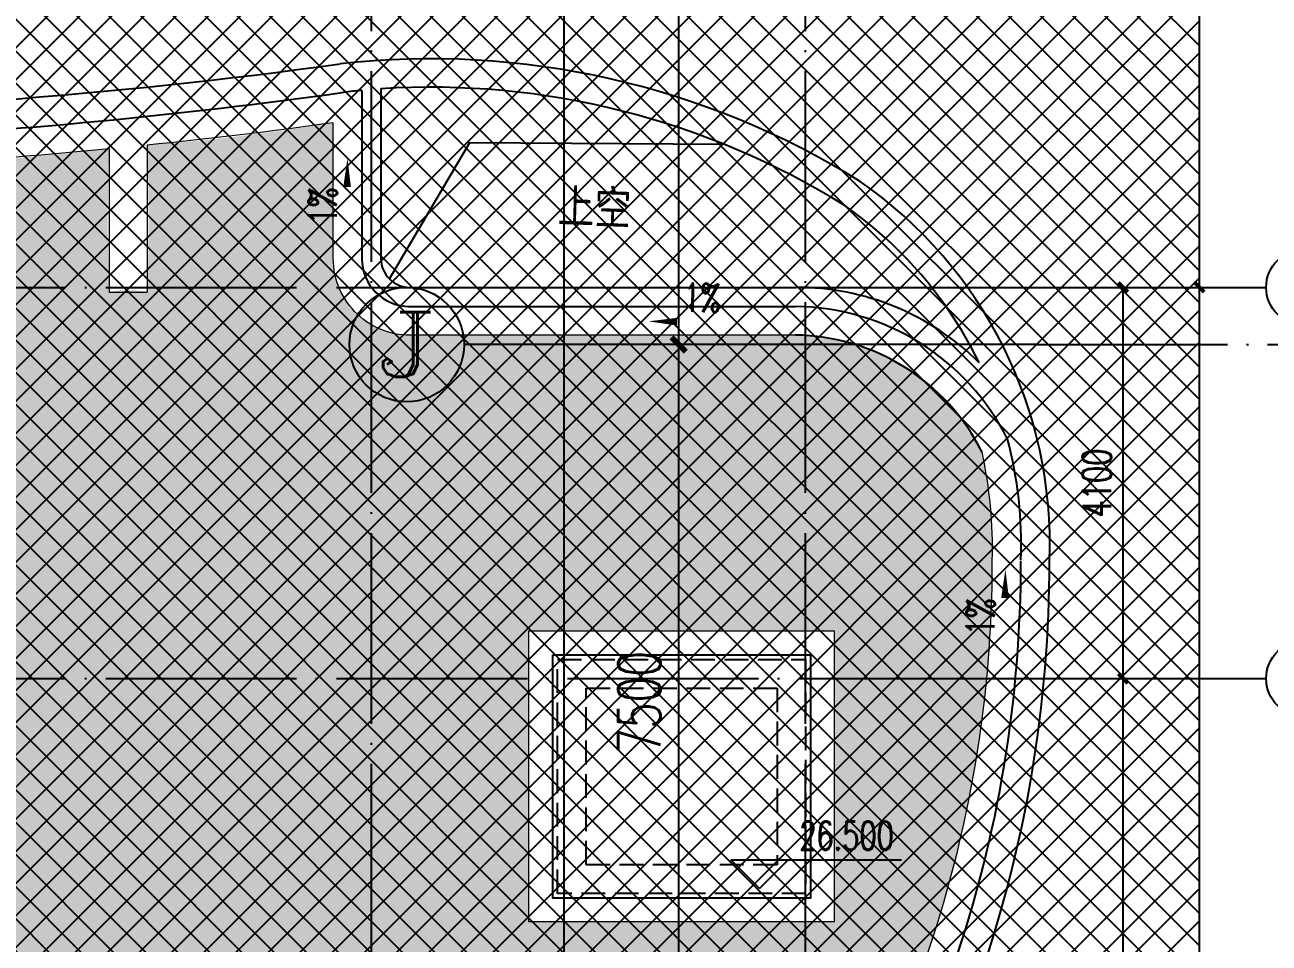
# Model space of a CAD drawing. Header units: millimetres. Extents: x 11476074 to 24729458, y -1239991 to 2813188.
# Drawn here: x 12539695 to 12552734, y 408342 to 417963 of the extents above; entities that cross this region are included whole.
import ezdxf
from ezdxf.enums import TextEntityAlignment as Align
from ezdxf.xclip import XClip

# ---------------------------------------------------------------- set-up
doc = ezdxf.new("R2010")
doc.units = ezdxf.units.MM
doc.header["$LTSCALE"] = 1000
doc.header["$XCLIPFRAME"] = 0
for name, pattern in [('10# 屋面层平面图$0$DASH', [0.35, 0.25, -0.1]), ('10# 轴网$0$DOTE', [2.4200000000000004, 2, -0.2, 0.02, -0.2]), ('DOTE', [2.4200000000000004, 2, -0.2, 0.02, -0.2])]:
    doc.linetypes.add(name, pattern=pattern)
for name, color, linetype in [('10# 屋面层平面图$0$A-ANNO-NOTE', 7, 'Continuous'), ('10# 屋面层平面图$0$A-ELEV-LINE', 32, 'Continuous'), ('10# 屋面层平面图$0$DIM_ELEV', 3, 'Continuous'), ('10# 屋面层平面图$0$DIM_SYMB', 3, 'Continuous'), ('10# 屋面层平面图$0$FUR', 8, 'Continuous'), ('10# 屋面层平面图$0$PUB_TEXT', 7, 'Continuous'), ('10# 轴网$0$AXIS', 3, 'Continuous'), ('10# 轴网$0$AXIS_TEXT', 7, 'Continuous'), ('10# 轴网$0$DOTE', 14, '10# 轴网$0$DOTE'), ('A-AXIS', 18, 'DOTE'), ('A-WALL-PATT', 8, 'Continuous'), ('AXIS', 3, 'Continuous'), ('AXIS_TEXT', 7, 'Continuous'), ('HZHZNEWPLOTLAYER#@$TT', 7, 'Continuous'), ('排水沟', 133, 'Continuous')]:
    doc.layers.add(name, color=color, linetype=linetype)
doc.layers.add('10# 屋面层平面图$0$绿化系统', color=106, linetype='Continuous', lineweight=5)
doc.styles.add('10# 屋面层平面图$0$-宋体', font='', dxfattribs={"width": 0.8})
doc.styles.add('10# 屋面层平面图$0$_TCH_DIM', font='SIMPLEX', dxfattribs={"bigfont": 'GBCBIG'})
doc.styles.add('10# 轴网$0$_TCH_AXIS', font='COMPLEX', dxfattribs={"bigfont": 'GBCBIG'})
doc.styles.add('10# 轴网$0$_TCH_DIM_T3', font='SIMPLEX', dxfattribs={"width": 0.7058823529411765, "bigfont": 'GBCBIG'})
doc.styles.add('_TCH_AXIS', font='COMPLEX', dxfattribs={"bigfont": 'GBCBIG'})
doc.styles.add('_TCH_DIM_T3', font='SIMPLEX', dxfattribs={"width": 0.7058823529411765, "bigfont": 'GBCBIG'})
doc.styles.add('COMPLEX', font='COMPLEX')
doc.styles.get('10# 屋面层平面图$0$-宋体').set_extended_font_data('SimSun')
doc.dimstyles.new('10# 轴网$0$_TCH_ARCH&&100', dxfattribs={"dimtxt": 297.5, "dimasz": 100, "dimexe": 250, "dimexo": 300, "dimgap": 126.25, "dimtad": 1, "dimdec": 0, "dimzin": 0, "dimdsep": 46, "dimtxsty": '10# 轴网$0$_TCH_DIM_T3', "dimblk": 'asdfafg10# 轴网$0$_ArchTick', "dimcen": 0.09, "dimclrt": 7, "dimazin": 2, "dimtfac": 1, "dimtdec": 0, "dimtix": 1, "dimtmove": 2, "dimatfit": 3, "dimfxl": 0, "dimtolj": 1, "dimtzin": 0, "dimarcsym": 0})
doc.dimstyles.new('_TCH_ARCH&&150', dxfattribs={"dimtxt": 446.25, "dimasz": 150, "dimexe": 375, "dimexo": 450, "dimgap": 189.375, "dimtad": 1, "dimdec": 0, "dimzin": 0, "dimdsep": 46, "dimtxsty": '_TCH_DIM_T3', "dimblk": 'ARCHTICK', "dimcen": 0.09, "dimclrt": 7, "dimazin": 2, "dimtfac": 1, "dimtdec": 0, "dimtix": 1, "dimtmove": 2, "dimatfit": 3, "dimfxl": 0, "dimtolj": 1, "dimtzin": 0, "dimarcsym": 0})

# ---------------------------------------------------------------- blocks, each defined once
blk = doc.blocks.new('00')
at = {"layer": 'A-WALL-PATT'}
h = blk.add_hatch(dxfattribs=at)
h.set_pattern_fill('ANSI37', color=252, scale=150)
h.set_pattern_definition([(45, (0, 250000), (-168.3798022700466, 168.3798022700466), []), (135, (0, 250000), (-168.3798022700466, -168.3798022700466), [])])
h.paths.add_polyline_path([(12552003.67074241, 424450.7993927336), (12504241.55695705, 424450.8340088335), (12504241.55815616, 385558.8876582503), (12552003.67194152, 385558.8530421504)])
at = {"layer": 'A-WALL-PATT', "color": 252, "elevation": -0.0009923315647085483}
blk.add_lwpolyline([(12552003.67074241, 424450.7993927336), (12504241.55695705, 424450.8340088335), (12504241.55815616, 385558.8876582503), (12552003.67194152, 385558.8530421504)], close=True, dxfattribs=at)
blk = doc.blocks.new('asdfagafg10# 屋面层平面图$0$-12150asdasdz111')
at = {"layer": '10# 屋面层平面图$0$A-ELEV-LINE'}
for p, q in [((1180476.900259733, -726529.1490731239), (1180476.900261164, -728299.9707565308)), ((1180676.900256872, -726509.4797968864), (1180676.900271654, -728299.9707531929)), ((1180962.440319061, -728593.2337288857), (1185026.877990007, -728593.2336997986)), ((1180962.440315962, -728793.2337331772), (1185021.087344885, -728793.2336997986))]:
    blk.add_line(p, q, dxfattribs=at)
for points in [[(1185699.623691559, -727484.1590843201, 0.168466556104172), (1180248.938372374, -726251.6533026695)], [(1180476.900259733, -726529.1490731239, 0.005906261507118743), (1180284.082782507, -726549.5876455307)], [(1185542.562373161, -727739.7598304749, 0.1560916142299553), (1180676.900256872, -726512.4613018036, 0.1547774407369335)]]:
    blk.add_lwpolyline(points, format="xyb", dxfattribs=at)
blk.add_lwpolyline([(1180764.767835855, -728505.365375042), (1181608.792838812, -727077.0331459045), (1184269.442942381, -727093.1582951546)], dxfattribs=at)
for centre, radius, start, end in [((1172376.192321539, -669253.828001976), 57538.96301246668, 263.4453421689648, 277.8641951031565), ((1172233.218757868, -669215.2370786667), 57896.90971565332, 272.8654067597382, 277.9981478354912), ((1183056.907035589, -731284.9869499207), 4629.281135176569, 357.8500625419661, 55.18910449883378), ((1183056.907035589, -731284.9869499207), 4329.281135176569, 32.06048385781679, 55.18910449883378), ((1180976.900255919, -728293.2337265015), 499.9999968757239, 179.9997814339466, 270), ((1180976.900255919, -728293.2337265015), 299.9999996613137, 179.9997814339466, 270), ((1185030.135114908, -731312.4521994591), 2719.220450227593, 45.21122141136674, 90.06862977340829), ((1184988.548624277, -731316.6112437248), 2523.587951540003, 26.65079863700743, 89.26122638476131), ((1183056.907035589, -731284.9869499207), 4329.281135176569, 26.06710989552536, 32.06048385781679), ((1184988.548624277, -731316.6112437248), 2223.587951540003, 26.65079863700743, 89.26122638476131), ((1183056.907035589, -731284.9869499207), 4329.281135176569, 357.8500625419661, 14.72389641963257), ((1174352.746757269, -731475.6837720871), 13030.19374968894, 341.0937956157287, 0.07321964041523797), ((1174352.746757269, -731475.6837720871), 13330.19374968894, 340.7598199007723, 0.07321964041523797)]:
    blk.add_arc(centre, radius, start, end, dxfattribs=at)
at = {"layer": '10# 屋面层平面图$0$PUB_TEXT', "linetype": 'ByBlock', "style": '10# 屋面层平面图$0$-宋体', "width": 0.8}
blk.add_text('上空', height=352.4613220815748, rotation=358.1199944685762, dxfattribs=at).set_placement((1182524.911470175, -727914.0221018791))
blk = doc.blocks.new('_AXISO')
blk.add_circle((0, 0), 0.5)
at = {"layer": 'AXIS_TEXT', "style": 'COMPLEX', "width": 1.041666666666667}
blk.add_attdef('A', text='', height=0.56, dxfattribs=at).set_placement((-0.25, -0.28), (0.25, -0.28), align=Align.FIT)
blk = doc.blocks.new('asdfafg10# 轴网$0$_ArchTick')
at = {"color": 0, "linetype": 'ByBlock', "const_width": 0.4}
blk.add_lwpolyline([(-0.5, -0.5), (0.5, 0.5)], dxfattribs=at)
blk = doc.blocks.new('*D7011')
at = {"layer": '10# 轴网$0$AXIS', "color": 0, "lineweight": -2, "transparency": 16777216}
for p, q in [((685963.4369682061, -591501.9510113872), (689213.4369682064, -591501.9510113872)), ((688963.4369682064, -611701.9510113872), (688963.4369682064, -591501.9510113872)), ((685963.4369682055, -611701.9510113872), (689213.4369682064, -611701.9510113872))]:
    blk.add_line(p, q, dxfattribs=at)
at = {"layer": 'Defpoints', "color": 0, "transparency": 16777216}
for p in [(685663.4369682061, -591501.9510113872), (688963.4369682064, -591501.9510113872), (685663.4369682055, -611701.9510113872)]:
    blk.add_point(p, dxfattribs=at)
at = {"layer": '10# 轴网$0$AXIS', "color": 0, "lineweight": -2, "transparency": 16777216, "xscale": 100, "yscale": 100, "zscale": 100}
for p, rotation in [((688963.4369682064, -591501.9510113872), 90), ((688963.4369682064, -611701.9510113872), 270)]:
    blk.add_blockref('asdfafg10# 轴网$0$_ArchTick', p, dxfattribs=dict(at, rotation=rotation))
at = {"layer": '10# 轴网$0$AXIS', "color": 7, "transparency": 16777216, "insert": (688688.4369682065, -601601.951011387), "char_height": 297.5, "attachment_point": 5, "rotation": 90, "style": '10# 轴网$0$_TCH_DIM_T3'}
blk.add_mtext('\\A1;20200', dxfattribs=at)
blk = doc.blocks.new('*D7014')
at = {"layer": '10# 轴网$0$AXIS', "color": 0, "lineweight": -2, "transparency": 16777216}
for p, q in [((685963.436968206, -595601.9510113873), (688413.4369682063, -595601.9510113873)), ((688163.4369682063, -602951.9510113872), (688163.4369682063, -595601.9510113873)), ((685963.4369682057, -602951.9510113872), (688413.4369682063, -602951.9510113872))]:
    blk.add_line(p, q, dxfattribs=at)
at = {"layer": 'Defpoints', "color": 0, "transparency": 16777216}
for p in [(685663.436968206, -595601.9510113873), (688163.4369682063, -595601.9510113873), (685663.4369682057, -602951.9510113872)]:
    blk.add_point(p, dxfattribs=at)
at = {"layer": '10# 轴网$0$AXIS', "color": 0, "lineweight": -2, "transparency": 16777216, "xscale": 100, "yscale": 100, "zscale": 100}
for p, rotation in [((688163.4369682063, -595601.9510113873), 90), ((688163.4369682063, -602951.9510113872), 270)]:
    blk.add_blockref('asdfafg10# 轴网$0$_ArchTick', p, dxfattribs=dict(at, rotation=rotation))
at = {"layer": '10# 轴网$0$AXIS', "color": 7, "transparency": 16777216, "insert": (687888.4369682064, -599276.9510113872), "char_height": 297.5, "attachment_point": 5, "rotation": 90, "style": '10# 轴网$0$_TCH_DIM_T3'}
blk.add_mtext('\\A1;7350', dxfattribs=at)
blk = doc.blocks.new('*D7015')
at = {"layer": '10# 轴网$0$AXIS', "color": 0, "lineweight": -2, "transparency": 16777216}
for p, q in [((685963.4369682061, -591501.9510113872), (688413.4369682064, -591501.9510113872)), ((688163.4369682064, -595601.9510113873), (688163.4369682064, -591501.9510113872)), ((685963.436968206, -595601.9510113873), (688413.4369682064, -595601.9510113873))]:
    blk.add_line(p, q, dxfattribs=at)
at = {"layer": 'Defpoints', "color": 0, "transparency": 16777216}
for p in [(685663.4369682061, -591501.9510113872), (688163.4369682064, -591501.9510113872), (685663.436968206, -595601.9510113873)]:
    blk.add_point(p, dxfattribs=at)
at = {"layer": '10# 轴网$0$AXIS', "color": 0, "lineweight": -2, "transparency": 16777216, "xscale": 100, "yscale": 100, "zscale": 100}
for p, rotation in [((688163.4369682064, -591501.9510113872), 90), ((688163.4369682064, -595601.9510113873), 270)]:
    blk.add_blockref('asdfafg10# 轴网$0$_ArchTick', p, dxfattribs=dict(at, rotation=rotation))
at = {"layer": '10# 轴网$0$AXIS', "color": 7, "transparency": 16777216, "insert": (687888.4369682065, -593551.9510113872), "char_height": 297.5, "attachment_point": 5, "rotation": 90, "style": '10# 轴网$0$_TCH_DIM_T3'}
blk.add_mtext('\\A1;4100', dxfattribs=at)
blk = doc.blocks.new('_ArchTick')
at = {"color": 0, "linetype": 'ByBlock', "const_width": 0.4}
blk.add_lwpolyline([(-0.5, -0.5), (0.5, 0.5)], dxfattribs=at)
blk = doc.blocks.new('*D5724')
at = {"layer": 'AXIS', "color": 0, "lineweight": -2, "transparency": 16777216}
for p, q in [((12416416.81071017, 1078989.759090748), (12411541.81071017, 1078989.759090748)), ((12411916.81071017, 995989.7590900625), (12411916.81071017, 1078989.759090748)), ((12416416.81071017, 995989.7590900625), (12411541.81071017, 995989.7590900625))]:
    blk.add_line(p, q, dxfattribs=at)
at = {"layer": 'Defpoints', "color": 0, "transparency": 16777216}
for p in [(12411916.81071017, 1078989.759090748), (12416866.81071017, 1078989.759090748), (12416866.81071017, 995989.7590900625)]:
    blk.add_point(p, dxfattribs=at)
at = {"layer": 'AXIS', "color": 0, "lineweight": -2, "transparency": 16777216, "xscale": 150, "yscale": 150, "zscale": 150}
for p, rotation in [((12411916.81071017, 1078989.759090748), 90), ((12411916.81071017, 995989.7590900625), 270)]:
    blk.add_blockref('_ArchTick', p, dxfattribs=dict(at, rotation=rotation))
at = {"layer": 'AXIS', "color": 7, "transparency": 16777216, "insert": (12411504.31071017, 1037489.759090407), "char_height": 446.25, "attachment_point": 5, "rotation": 90, "style": '_TCH_DIM_T3'}
blk.add_mtext('\\A1;83000', dxfattribs=at)
blk = doc.blocks.new('*D5732')
at = {"layer": 'AXIS', "color": 0, "lineweight": -2, "transparency": 16777216}
for p, q in [((12416416.81071017, 1046489.759090526), (12412741.81071017, 1046489.759090526)), ((12413116.81071017, 1038989.759090526), (12413116.81071017, 1046489.759090526)), ((12416416.81071017, 1038989.759090526), (12412741.81071017, 1038989.759090526))]:
    blk.add_line(p, q, dxfattribs=at)
at = {"layer": 'Defpoints', "color": 0, "transparency": 16777216}
for p in [(12413116.81071017, 1046489.759090526), (12416866.81071017, 1046489.759090526), (12416866.81071017, 1038989.759090526)]:
    blk.add_point(p, dxfattribs=at)
at = {"layer": 'AXIS', "color": 0, "lineweight": -2, "transparency": 16777216, "xscale": 150, "yscale": 150, "zscale": 150}
for p, rotation in [((12413116.81071017, 1046489.759090526), 90), ((12413116.81071017, 1038989.759090526), 270)]:
    blk.add_blockref('_ArchTick', p, dxfattribs=dict(at, rotation=rotation))
at = {"layer": 'AXIS', "color": 7, "transparency": 16777216, "insert": (12412704.31071017, 1042739.759090528), "char_height": 446.25, "attachment_point": 5, "rotation": 90, "style": '_TCH_DIM_T3'}
blk.add_mtext('\\A1;7500', dxfattribs=at)
blk = doc.blocks.new('*D5733')
at = {"layer": 'AXIS', "color": 0, "lineweight": -2, "transparency": 16777216}
for p, q in [((12416416.81071017, 1055289.759090748), (12412741.81071017, 1055289.759090748)), ((12413116.81071017, 1046489.759090526), (12413116.81071017, 1055289.759090748)), ((12416416.81071017, 1046489.759090526), (12412741.81071017, 1046489.759090526))]:
    blk.add_line(p, q, dxfattribs=at)
at = {"layer": 'Defpoints', "color": 0, "transparency": 16777216}
for p in [(12413116.81071017, 1055289.759090748), (12416866.81071017, 1055289.759090748), (12416866.81071017, 1046489.759090526)]:
    blk.add_point(p, dxfattribs=at)
at = {"layer": 'AXIS', "color": 0, "lineweight": -2, "transparency": 16777216, "xscale": 150, "yscale": 150, "zscale": 150}
for p, rotation in [((12413116.81071017, 1055289.759090748), 90), ((12413116.81071017, 1046489.759090526), 270)]:
    blk.add_blockref('_ArchTick', p, dxfattribs=dict(at, rotation=rotation))
at = {"layer": 'AXIS', "color": 7, "transparency": 16777216, "insert": (12412704.31071017, 1050889.759090639), "char_height": 446.25, "attachment_point": 5, "rotation": 90, "style": '_TCH_DIM_T3'}
blk.add_mtext('\\A1;8800', dxfattribs=at)
blk = doc.blocks.new('asdfafg10# 轴网$0$-78978912311A1SD1AS1')
at = {"layer": '10# 轴网$0$AXIS'}
for p, q in [((685663.4369682062, -591501.9510113872), (689663.4369682062, -591501.9510113872)), ((685663.4369682062, -595601.9510113872), (689663.4369682062, -595601.9510113872))]:
    blk.add_line(p, q, dxfattribs=at)
at = {"layer": '10# 轴网$0$DOTE'}
for p, q in [((680286.5466155987, -617856.2186050416), (680286.5466155987, -585564.272254467)), ((684836.5466156006, -617856.2186050416), (684836.5466156006, -585564.272254467)), ((635058.1653704643, -591501.9487118722), (685663.4369682074, -591501.9510113873, 1.064533092860927e-09)), ((635058.1653704643, -595601.9487118722), (685663.4369682074, -595601.9510113873, 1.064533092860927e-09))]:
    blk.add_line(p, q, dxfattribs=at)
at = {"layer": '10# 轴网$0$AXIS'}
ref = blk.add_blockref('_AXISO', (690063.4369682062, -591501.9510113872), dxfattribs=dict(at, xscale=800, yscale=800, zscale=800))
ref.add_attrib('A', '10-E', dxfattribs={"layer": '10# 轴网$0$AXIS_TEXT', "height": 147.3457472435809, "style": '10# 轴网$0$_TCH_AXIS'}).set_placement((689793.3030982596, -591575.623885009), (690333.5708381528, -591575.623885009), align=Align.FIT)
ref = blk.add_blockref('_AXISO', (690063.4369682062, -595601.9510113872), dxfattribs=dict(at, xscale=800, yscale=800, zscale=800))
ref.add_attrib('A', '10-D', dxfattribs={"layer": '10# 轴网$0$AXIS_TEXT', "height": 145.5851451308087, "style": '10# 轴网$0$_TCH_AXIS'}).set_placement((689793.0645558204, -595674.7435839525), (690333.809380592, -595674.7435839525), align=Align.FIT)
for p1, p2, distance, picture, middle in [((685663.4369682055, -611701.9510113872), (685663.4369682061, -591501.9510113872), -3300.0000000003492, '*D7011', (688688.4369682065, -601601.951011387)), ((685663.436968206, -595601.9510113873), (685663.4369682061, -591501.9510113872), -2500.0000000003492, '*D7015', (687888.4369682065, -593551.9510113872)), ((685663.4369682057, -602951.9510113872), (685663.436968206, -595601.9510113873), -2500.0000000003492, '*D7014', (687888.4369682064, -599276.9510113872))]:
    dim = blk.add_aligned_dim(p1=p1, p2=p2, distance=distance, dimstyle='10# 轴网$0$_TCH_ARCH&&100', dxfattribs=at)
    dim.commit()
    dim.dimension.update_dxf_attribs({"geometry": picture, "text_midpoint": middle})
blk = doc.blocks.new('asdfafg10# 轴网')
at = {"rotation": 9.958750734282177}
blk.add_blockref('asdfafg10# 轴网$0$-78978912311A1SD1AS1', (-661822.2178783435, 342364.3500962262), dxfattribs=at)
blk = doc.blocks.new('A$C5E18228F')
at = {"layer": '10# 屋面层平面图$0$绿化系统'}
h = blk.add_hatch(dxfattribs=at)
h.set_pattern_fill('HEX', color=256, scale=200.0000000000001, angle=-9.954117857131118)
h.set_pattern_definition([(350.0458821428689, (13717.76535475254, 15486.99086761475), (57.03595788678673, 324.9886113070687), [190.4999999999997, -380.9999999999995]), (110.0458821428688, (13717.76535475254, 15486.99086761475), (-309.9663722759411, -113.0997171943976), [190.4999999999997, -380.9999999999994]), (50.04588214286889, (13905.39766275883, 15454.0611333847), (-252.9304143891547, 211.8888941126708), [190.4999999999997, -380.9999999999994])])
edge = h.paths.add_edge_path()
edge.add_line((19625.1040378809, 32291.69426727295), (19625.16122579575, 31650.1804523468))
edge.add_arc((20437.94208323956, 31479.79417467117), 830.4481948899639, 168.1603220398723, 272.5687501589536)
edge.add_line((20475.16121828556, 30650.18044519424), (24474.87112772465, 30650.18044471741))
edge.add_line((24474.87112796307, 30650.18044471741), (24474.55879020691, 27550.49409723282))
edge.add_line((24474.55878937244, 27550.49409532547), (21774.55879187584, 27550.49410152435))
edge.add_line((21774.55879247189, 27550.49410152435), (15024.44802129269, 26900.33647727966))
edge.add_line((15024.44802129269, 26900.3364777565), (15024.44802165031, 27800.33647871017))
edge.add_line((15024.44802129269, 27800.33647871017), (14124.44802081585, 27800.33647727966))
edge.add_line((14124.44802057743, 27800.33647680283), (14124.44802057743, 26900.33647727966))
edge.add_line((14124.44802081585, 26900.33647918701), (15024.44802093506, 26900.33647918701))
edge.add_line((15024.44802129269, 26900.3364777565), (21774.55879247189, 27550.49410200119))
edge.add_line((21774.55879247189, 27550.49410152435), (21774.55878436565, 24500.4941034317))
edge.add_line((21774.55878388882, 24500.49410390854), (20775.16121709347, 22950.49406385422))
edge.add_line((20775.16121780872, 22950.49406433105), (16875.16120588779, 22950.49405956268))
edge.add_line((16875.16120564938, 22950.49406003952), (16875.16122221947, 19450.4940328598))
edge.add_line((16875.16122162342, 19450.49403142929), (20775.16121423244, 19450.49403572083))
edge.add_line((20775.16121518612, 19450.49403762817), (20775.16121780872, 22950.49406528473))
edge.add_line((20775.16121780872, 22950.49406433105), (21774.55878460407, 24500.49410438538))
edge.add_line((21774.55878388882, 24500.49410390854), (27174.55878043175, 24500.4940943718))
edge.add_line((27174.55878031254, 24500.49409389496), (28175.16119372845, 22950.49408149719))
edge.add_line((28175.16119468212, 22950.49408340454), (28175.16121149063, 19450.49405670166))
edge.add_line((28175.16121089458, 19450.49405670166), (32075.1612033844, 19450.49406147003))
edge.add_line((32075.16120398045, 19450.49406003952), (36875.63084602356, 19450.49407243729))
edge.add_line((36875.63084542751, 19450.49407434464), (40775.63083827496, 19450.49407815933))
edge.add_line((40775.63083803654, 19450.49407815933), (40775.6308401823, 22950.49410581589))
edge.add_line((40775.63084042072, 22950.49410438538), (46875.63082504272, 22950.49407863617))
edge.add_line((46875.63082516193, 22950.49408006668), (46875.63084208965, 19450.49405384064))
edge.add_line((46875.63084256649, 19450.49405384064), (50775.63083517551, 19450.49405908585))
edge.add_line((50775.63083446026, 19450.49405765533), (50775.63083600998, 22950.4940829277))
edge.add_line((50775.63083589077, 22950.4940829277), (46875.63082480431, 22950.49407815933))
edge.add_line((46875.63082516193, 22950.49408006668), (40775.63084053993, 22950.49410581589))
edge.add_line((40775.63084042072, 22950.49410438538), (36875.63082873821, 22950.49409770966))
edge.add_line((36875.63082849979, 22950.49409770966), (36875.63084518909, 19450.49407243729))
edge.add_line((36875.63084542751, 19450.49407434464), (32075.1612033844, 19450.49406194687))
edge.add_line((32075.16120398045, 19450.49406003952), (32075.16120576859, 22950.49408769608))
edge.add_line((32075.16120493412, 22950.49408769608), (28175.16119384766, 22950.49408149719))
edge.add_line((28175.16119468212, 22950.49408340454), (27174.55878126621, 24500.49409580231))
edge.add_line((27174.55878031254, 24500.49409389496), (27174.55878472328, 27050.33647727966))
edge.add_line((27174.55878484249, 27050.3364777565), (33724.44801986217, 27050.33647727966))
edge.add_line((33724.44801986217, 27050.33647680283), (33724.44801974297, 26900.33647727966))
edge.add_line((33724.44802057743, 26900.33647680283), (35224.44802069664, 26900.33647584915))
edge.add_line((35224.44802010059, 26900.33647584915), (35224.44801998138, 27800.33647632599))
edge.add_line((35224.44801986217, 27800.33647632599), (33724.4480202198, 27800.33647727966))
edge.add_line((33724.44802010059, 27800.33647918701), (33724.44801986217, 27050.33647871017))
edge.add_line((33724.44801986217, 27050.33647680283), (27174.55878794193, 27058.27564954758))
edge.add_line((27174.55878794193, 27058.27564954758), (27174.5587887764, 27550.49409294128))
edge.add_line((27174.55878913403, 27550.4940943718), (24474.55878973007, 27550.49409723282))
edge.add_line((24474.55878937244, 27550.49409532547), (24474.87112736702, 30650.18044233322))
edge.add_line((24474.87112820148, 30650.18044424057), (26474.5699146986, 30650.18044185638))
edge.add_line((26474.56991398335, 30650.18043994904), (28524.46783983707, 30650.33647298813))
edge.add_arc((28563.5852316618, 31411.21907091141), 761.8874560358796, 267.056983571655, 362.9430170439651)
edge.add_line((29324.46782791615, 31450.33647060394), (29324.46783459187, 32561.60289096832))
edge.add_arc((31048.30987894535, 28241.04084300995), 4651.761794189547, 87.2135522836158, 111.7512878481352, ccw=False)
edge.add_line((31274.44838869572, 32887.30269193649), (31274.44838881493, 31100.33672142029))
edge.add_line((31274.44838917255, 31100.33672094345), (31674.44838881493, 31100.33672046661))
edge.add_line((31674.44838821888, 31100.33672094345), (31674.4483884573, 32919.04213285446))
edge.add_arc((32642.21451342106, 18186.26318597794), 14764.53002288737, 80.1723433067383, 93.75824331574648, ccw=False)
edge.add_arc((41776.24508297443, 90189.2306675911), 57834.527063487, 263.4332995118568, 267.9174296134373)
edge.add_line((39674.55530440807, 32392.90361499786), (39674.58103716373, 31650.18034362793))
edge.add_arc((40416.75308096409, 31423.91804790497), 775.8955915446014, 163.045369906702, 274.2742518339402)
edge.add_line((40474.58104097843, 30650.18043518066), (42174.87112486362, 30650.18043375015))
edge.add_line((42174.87112438679, 30650.18043231964), (43875.16120839119, 30650.18043041229))
edge.add_line((43875.16120827198, 30650.18042945862), (43574.85999906063, 30850.18043088913))
edge.add_line((43574.85999977589, 30850.18043279648), (43274.55878829956, 27550.4940867424))
edge.add_line((43274.5587874651, 27550.49408531189), (41674.55878603458, 27550.49408531189))
edge.add_line((41674.55878603458, 27550.49408531189), (41674.55878269672, 24500.49408721924))
edge.add_line((41674.55878269672, 24500.49408721924), (44874.55878031254, 24500.49408769608))
edge.add_line((44874.55878031254, 24500.49408769608), (44874.44802296162, 26650.33647441864))
edge.add_line((44874.44802391529, 26650.33647441864), (45374.4480214119, 26650.33647537231))
edge.add_line((45374.44802057743, 26650.33647537231), (45374.44802045822, 28050.3364777565))
edge.add_line((45374.44802033901, 28050.33647918701), (43974.44802057743, 28050.33647918701))
edge.add_line((43974.44802105427, 28050.33647966385), (43974.44802105427, 27550.49408769608))
edge.add_line((43974.44802057743, 27550.49408578873), (43274.5587874651, 27550.49408531189))
edge.add_line((43274.5587874651, 27550.49408531189), (43574.85999894142, 30850.18043136597))
edge.add_line((43574.85999977589, 30850.18043279648), (43875.16120934486, 30650.18043088913))
edge.add_arc((44049.56644833088, 31457.17241430283), 825.6229458005993, 257.804924646815, 359.5256011849343)
edge.add_line((44875.16109383106, 31450.3364815712), (44875.16109991074, 32402.29717683792))
edge.add_arc((42449.43636882305, 76319.00991821289), 43983.65376607917, 273.1615004503848, 276.2980190731227)
edge.add_arc((67798.71918189526, 31850.57609272003), 20537.9855665879, 177.90657565384, 182.0934243324446)
edge.add_arc((47474.4408172369, 30168.47641420364), 953.0878881734014, 77.88677574714728, 102.11322426572531, ccw=False)
edge.add_arc((27287.34254610538, 31870.40875959396), 20401.63660635059, -2.163158063804086, 2.163158066431914)
edge.add_arc((46029.090960145, 54495.29924964905), 21916.67329031761, 274.3054152619749, 279.4422097401581)
edge.add_line((49624.58092558384, 32875.56243276596), (49624.58092916012, 31450.33647108078))
edge.add_arc((50429.29662144184, 31453.78442049026), 804.7230780044255, 180.2454924556729, 273.2259265862222)
edge.add_line((50474.58104240894, 30650.33650493622), (52470.6766872406, 30650.3364906311))
edge.add_line((52470.67668783665, 30650.33649110794), (53274.55878806114, 27550.49407958984))
edge.add_line((53274.55878722668, 27550.4940776825), (51674.55879080296, 27550.49407815933))
edge.add_line((51674.55879080296, 27550.49407863617), (51674.55878329277, 24500.49408197403))
edge.add_line((51674.55878341198, 24500.4940829277), (54874.55878567696, 24500.49408006668))
edge.add_line((54874.55878555775, 24500.49407863617), (54874.55878412724, 27550.49407863617))
edge.add_line((54874.55878412724, 27550.49407863617), (53274.55878722668, 27550.4940776825))
edge.add_line((53274.55878722668, 27550.4940776825), (52470.67668700218, 30650.33648920059))
edge.add_line((52470.67668783665, 30650.33649110794), (54464.89951121807, 30650.36207294464))
edge.add_arc((54436.22928988934, 28426.95895957947), 2223.587951603872, 26.650798592298997, 89.26122634477412, ccw=False)
edge.add_arc((51807.81612884998, 28416.42462491989), 4724.52773134732, -1.5545548395888886, 12.318128184817283, ccw=False)
edge.add_arc((43800.42034876347, 28267.84169197083), 12730.20100071353, -19.20632280343341, 0.09187121935639198, ccw=False)
edge.add_arc((65717.72419202328, 20085.9708571434), 10671.28226106168, 158.0204229528815, 173.4619618739609)
edge.add_arc((66649.01145327091, 20184.25141382217), 11587.11268210931, 174.4691693841582, 199.584252946647)
edge.add_line((55732.21773540974, 16300.33647918701), (54303.89128625393, 16300.33647918701))
edge.add_line((54303.89128601551, 16300.3364777565), (54303.89128601551, 15900.3364777565))
edge.add_line((54303.89128601551, 15900.33647727966), (55779.89812350273, 15900.33647727966))
edge.add_arc((53831.46965539455, 15860.67484331131), 1948.832096945995, -75.56402918596638, 1.166134951081176, ccw=False)
edge.add_line((54317.30945026875, 13973.3735332489), (49507.75531816483, 13285.63342094421))
edge.add_arc((47826.58836567402, 61076.69529247284), 47820.62230021256, 266.191047920546, 272.0146877836333, ccw=False)
edge.add_arc((36582.073361516, -62114.50210809708), 75906.17288126738, 83.89870820816842, 101.1198504935888)
edge.add_arc((9825.314084649086, 78020.5712633133), 66762.81850454175, 277.4263454733201, 280.4570526171159, ccw=False)
edge.add_arc((14753.00261414051, 52708.78744029999), 41058.20825273082, 270.2517263079817, 275.17239487548494, ccw=False)
edge.add_arc((14929.24790871143, 14164.0454659462), 2513.073428311129, 153.5997847754675, 270.09442084985466, ccw=False)
edge.add_arc((5208.611856818199, 18381.229824543), 8087.29181040702, 337.4624008943751, 342.1356530783625)
edge.add_arc((13690.21338474751, 35119.68094015121), 19235.33793669131, 267.6633739021377, 272.3366260860278)
edge.add_arc((9573.0209389925, 16100.33647632599), 4905.50582891805, -2.336626081099362, 2.336626102926708)
edge.add_arc((13760.28479206562, -1201.758368492126), 17516.65930359505, 87.66337389405943, 92.33662607821557)
edge.add_arc((-7163.40480196476, 23596.82036781311), 21486.35924050286, 340.1482985531486, 344.8215507371598)
edge.add_arc((1740.967091202736, 20732.06291389465), 12150.28040264119, 346.8658299233854, 357.482334191877)
edge.add_arc((2784.227620244026, 20686.19089126587), 11106.01186712421, -2.517665808284933, 9.007770909167983)
edge.add_line((13753.27031672001, 22425.04164123535), (13261.27382624149, 25200.36483335495))
edge.add_arc((71986.27704656124, 37696.78481149673), 60039.87437946644, 188.4868713039884, 192.0131010515226, ccw=False)
edge.add_arc((27143.1924687624, 30200.18500757217), 14603.20039475833, 175.960950348769, 185.360471170276, ccw=False)
edge.add_arc((14306.18535983562, 31199.80973339081), 1730.165548633595, 98.0623083008959, 179.0405481643883, ccw=False)
edge.add_arc((14938.04349768162, 15534.9671163559), 17399.89773726529, 74.3730471107234, 92.88088268630668, ccw=False)
at = {"layer": '10# 屋面层平面图$0$A-ELEV-LINE', "elevation": 0.001967011173332756}
blk.add_lwpolyline([(51924.55867111683, 27300.49412965775), (54624.5586630106, 27300.49413013458), (54624.55866920948, 24750.49413299561), (51924.55866491795, 24750.49413156509)], close=True, dxfattribs=at)
at = {"layer": '10# 屋面层平面图$0$DIM_ELEV', "linetype": 'ByBlock'}
for p, q in [((54090.73645293713, 24850.49413108826), (53790.73645293713, 25150.49413108826)), ((53790.73645293713, 25150.49413108826), (55578.73645293713, 25150.49413108826)), ((54090.73645293713, 24850.49413108826), (54390.73645293713, 25150.49413108826))]:
    blk.add_line(p, q, dxfattribs=at)
at = {"layer": '10# 屋面层平面图$0$DIM_SYMB'}
for points in [[(49759.45286738873, 31440.84662771225, 0, 0, 0), (49773.34588229656, 32502.06247282028, 0, 80.00000000000001, 0), (49769.41873838061, 32202.08817802044, 0, 0, 0)], [(53987.92436754704, 30780.3557600975, 0, 0, 0), (52926.70852172375, 30794.24877548218, 0, 80.00000000000001, 0), (53226.68281652186, 30790.32163143411, 0, 0, 0)], [(56654.47243654728, 27135.0799498558, 0, 0, 0), (56668.36545169353, 28196.29579496384, 0, 80.00000000000001, 0), (56664.4383077102, 27896.32150016488, 0, 0, 0)]]:
    blk.add_lwpolyline(points, format="xyseb", dxfattribs=at)
at = {"layer": '10# 屋面层平面图$0$FUR', "linetype": '10# 屋面层平面图$0$DASH', "elevation": 0.001967011173332756}
for points in [[(51974.55867063999, 27250.49412441254), (54574.55866587162, 27250.4941277504), (54574.55867063999, 24800.49412822723), (51974.55866515636, 24800.49412918091)], [(52274.55866467953, 26950.49412870407), (54274.55866396427, 26950.4941277504), (54274.55866682529, 25100.49412965775), (52274.55866491795, 25100.49413299561)]]:
    blk.add_lwpolyline(points, close=True, dxfattribs=at)
at = {"layer": '10# 屋面层平面图$0$绿化系统'}
for p, q in [((47274.44081699848, 32600.80855226517, 0.001967011173332756), (47274.44081699848, 31100.34363985062, 0.001967011173332756)), ((47674.44081795216, 32640.47387933731, 0.001967011173332756), (47674.44081699848, 31100.34363889694, 0.001967011173332756)), ((47274.44081699848, 31100.34363985062, 0.001967011173332756), (47674.44081699848, 31100.34363889694, 0.001967011173332756))]:
    blk.add_line(p, q, dxfattribs=at)
at = {"layer": '10# 屋面层平面图$0$绿化系统', "elevation": 0.001967011173332756}
for points in [[(47274.44081699848, 32600.80855226517, -0.009044931815150231), (44875.16109406948, 32413.93715763092), (44875.16109383106, 31450.3364815712, -0.475480344806015), (43875.16120827198, 30650.1804318428), (40474.58104097843, 30650.18043470383, -0.4292131339368567), (39624.58092796803, 31450.3364815712), (39624.56805670261, 32392.90361499786, -0.0189368413047636), (35162.30032837391, 32734.13293409348, 0.101868622250363), (29324.46783316135, 32561.60288906097), (29324.46782791615, 31450.33647060394, -0.43354367051496), (28474.58103740215, 30650.18044090271), (20475.16121828556, 30650.18044519424, -0.4899405468074932), (19625.16122591496, 31650.18044948578)], [(55730.05970799923, 16300.3364777565, 0.01171206858778995), (55707.38788974285, 16388.76320886612, -0.1864715565203991), (55822.05928814411, 24079.97651529312, 0.0844038351939973), (56530.60498511791, 28288.25399160385, 0.06060503625162707), (56423.57636630535, 29424.35305309296, 0.2799681818719136), (54466.77232778072, 30650.33650541306), (50474.58104240894, 30650.33647584915, -0.4295327534270037), (49624.58092963696, 31450.33647298813), (49624.58092558384, 32875.56243276596, -0.01081373390601213), (47674.44081795216, 32640.47387933731, -0.007569029758926506)]]:
    blk.add_lwpolyline(points, format="xyb", dxfattribs=at)
blk.add_lwpolyline([(51674.55879080296, 27550.49407863617), (54874.55878412724, 27550.49407863617), (54874.55878555775, 24500.49407863617), (51674.55878341198, 24500.4940829277)], close=True, dxfattribs=at)
at = {"layer": '10# 屋面层平面图$0$A-ANNO-NOTE', "extrusion": (1.828586720435993e-09, -2.587538670179459e-14, 1)}
blk.add_blockref('asdfagafg10# 屋面层平面图$0$-12150asdasdz111', (-1130552.319067836, 759743.5706353189, 0.001967011173332756), dxfattribs=at)
at = {"layer": 'AXIS', "rotation": 350.041212667798}
blk.add_blockref('asdfafg10# 轴网', (-37619.97041818313, 170991.6048836658, 0.001966983835232657), dxfattribs=at)
at = {"layer": '10# 屋面层平面图$0$PUB_TEXT', "style": '10# 屋面层平面图$0$_TCH_DIM', "width": 0.7058823529411765}
for rotation, p in [(89.24994933768312, (49659.18299011032, 31802.84361691694)), (359.2499493124483, (53288.70551133328, 30894.51865259642)), (89.24994932481295, (56554.20255935022, 27497.07693908457))]:
    blk.add_text('1%', height=297.5, rotation=rotation, dxfattribs=at).set_placement(p)
at = {"layer": '10# 屋面层平面图$0$PUB_TEXT', "linetype": 'ByBlock', "style": '10# 屋面层平面图$0$_TCH_DIM', "width": 0.7058823529411765}
blk.add_text('26.500', height=297.5, dxfattribs=at).set_placement((54508.73645293713, 25255.49413108826))
blk = doc.blocks.new('qlzw')
at = {"layer": 'A-AXIS'}
blk.add_line((12416866.81071017, 1046489.759090526), (12486866.81071017, 1046489.759090526), dxfattribs=at)
at = {"layer": 'AXIS'}
blk.add_line((12416866.81071017, 1046489.759090526), (12410866.81071017, 1046489.759090526), dxfattribs=at)
ref = blk.add_blockref('_AXISO', (12410266.81071017, 1046489.759090526), dxfattribs=dict(at, xscale=1200, yscale=1200, zscale=1200))
ref.add_attrib('A', 'J', dxfattribs={"layer": 'AXIS_TEXT', "height": 678.8225099390856, "style": '_TCH_AXIS', "width": 1.909090909095488}).set_placement((12409927.3994552, 1046150.347835556), (12410606.22196514, 1046150.347835556), align=Align.FIT)
for p1, p2, distance, picture, middle in [((12416866.81071017, 995989.7590900625), (12416866.81071017, 1078989.759090748), 4950, '*D5724', (12411504.31071017, 1037489.759090407)), ((12416866.81071017, 1046489.759090526), (12416866.81071017, 1055289.759090748), 3750, '*D5733', (12412704.31071017, 1050889.759090639)), ((12416866.81071017, 1038989.759090526), (12416866.81071017, 1046489.759090526), 3750, '*D5732', (12412704.31071017, 1042739.759090528))]:
    dim = blk.add_aligned_dim(p1=p1, p2=p2, distance=distance, dimstyle='_TCH_ARCH&&150', dxfattribs=at)
    dim.commit()
    dim.dimension.update_dxf_attribs({"geometry": picture, "text_midpoint": middle})

msp = doc.modelspace()

# ---------------------------------------------------------------- block references
msp.add_blockref('00', (0, 0))
at = {"layer": 'HZHZNEWPLOTLAYER#@$TT'}
ref = msp.add_blockref('A$C5E18228F', (12493302.326586, 384062.7888867286, -0.002671510746569877), dxfattribs=at)
XClip(ref).set_block_clipping_path([(10939.229282489046, -45170.758589085075), (144289.22928049974, 76479.24141091545)])
at = {"layer": '排水沟'}
msp.add_blockref('qlzw', (133430.0000000149, -631876.544840029), dxfattribs=at)

doc.saveas('drawing.dxf')
